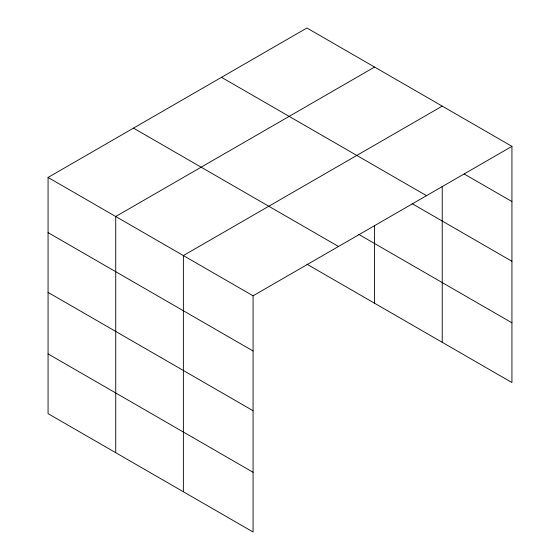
<?xml version="1.0" encoding="UTF-8"?>
<svg xmlns="http://www.w3.org/2000/svg" width="560" height="560" viewBox="0 0 560 560"><rect width="100%" height="100%" fill="white"/><g stroke="black" fill="none" stroke-linecap="round" stroke-linejoin="round"><path stroke-width="0.84" d="M511.931 146.356L306.929 28L48.069 177.45L48.069 413.644L253.071 532L253.071 295.806L511.931 146.356L511.931 382.55L306.929 264.194M374.577 67.06L115.724 216.51L115.724 452.704M442.232 106.113L183.372 255.563L183.372 491.757M464.198 173.992L511.931 201.544M221.501 77.315L426.51 195.678M412.16 203.679L511.931 261.275M358.792 234.409L511.931 322.819M133.49 128.128L338.499 246.491M48.069 177.45L253.071 295.806M48.069 232.638L253.071 350.994M48.069 292.369L253.071 410.725M48.069 353.913L253.071 472.269M442.232 186.41L442.232 342.307M374.577 225.316L374.577 303.254"/></g></svg>
